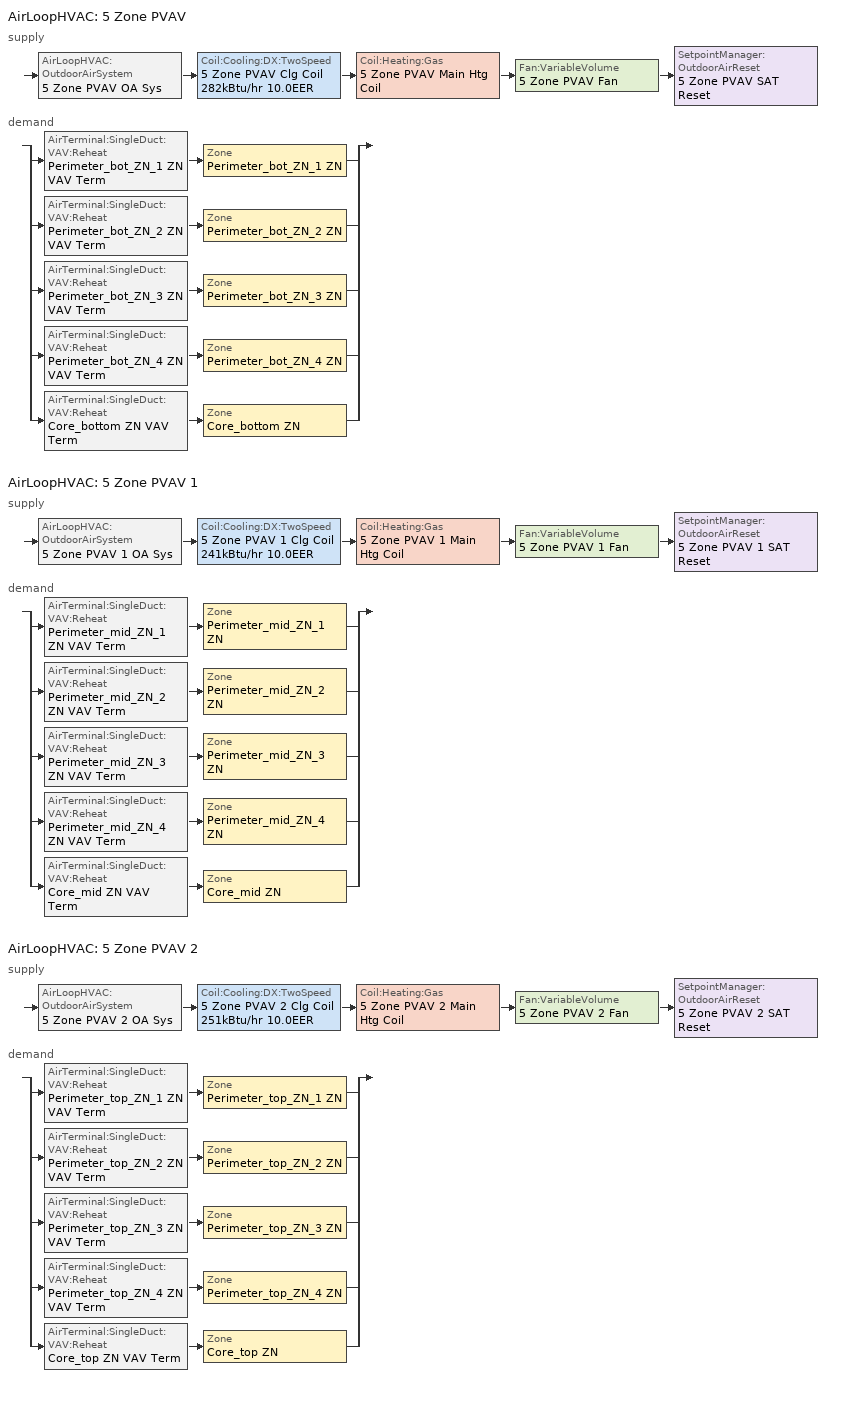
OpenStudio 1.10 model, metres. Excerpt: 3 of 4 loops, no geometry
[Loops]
AirLoopHVAC '5 Zone PVAV'
 supply: AirLoopHVAC:OutdoorAirSystem '5 Zone PVAV OA Sys' > Coil:Cooling:DX:TwoSpeed '5 Zone PVAV Clg Coil 282kBtu/hr 10.0EER' > Coil:Heating:Gas '5 Zone PVAV Main Htg Coil' > Fan:VariableVolume '5 Zone PVAV Fan' > SetpointManager:OutdoorAirReset '5 Zone PVAV SAT Reset'
 demand: split
  | AirTerminal:SingleDuct:VAV:Reheat 'Perimeter_bot_ZN_1 ZN VAV Term' > Zone 'Perimeter_bot_ZN_1 ZN'
  | AirTerminal:SingleDuct:VAV:Reheat 'Perimeter_bot_ZN_2 ZN VAV Term' > Zone 'Perimeter_bot_ZN_2 ZN'
  | AirTerminal:SingleDuct:VAV:Reheat 'Perimeter_bot_ZN_3 ZN VAV Term' > Zone 'Perimeter_bot_ZN_3 ZN'
  | AirTerminal:SingleDuct:VAV:Reheat 'Perimeter_bot_ZN_4 ZN VAV Term' > Zone 'Perimeter_bot_ZN_4 ZN'
  | AirTerminal:SingleDuct:VAV:Reheat 'Core_bottom ZN VAV Term' > Zone 'Core_bottom ZN'
AirLoopHVAC '5 Zone PVAV 1'
 supply: AirLoopHVAC:OutdoorAirSystem '5 Zone PVAV 1 OA Sys' > Coil:Cooling:DX:TwoSpeed '5 Zone PVAV 1 Clg Coil 241kBtu/hr 10.0EER' > Coil:Heating:Gas '5 Zone PVAV 1 Main Htg Coil' > Fan:VariableVolume '5 Zone PVAV 1 Fan' > SetpointManager:OutdoorAirReset '5 Zone PVAV 1 SAT Reset'
 demand: split
  | AirTerminal:SingleDuct:VAV:Reheat 'Perimeter_mid_ZN_1 ZN VAV Term' > Zone 'Perimeter_mid_ZN_1 ZN'
  | AirTerminal:SingleDuct:VAV:Reheat 'Perimeter_mid_ZN_2 ZN VAV Term' > Zone 'Perimeter_mid_ZN_2 ZN'
  | AirTerminal:SingleDuct:VAV:Reheat 'Perimeter_mid_ZN_3 ZN VAV Term' > Zone 'Perimeter_mid_ZN_3 ZN'
  | AirTerminal:SingleDuct:VAV:Reheat 'Perimeter_mid_ZN_4 ZN VAV Term' > Zone 'Perimeter_mid_ZN_4 ZN'
  | AirTerminal:SingleDuct:VAV:Reheat 'Core_mid ZN VAV Term' > Zone 'Core_mid ZN'
AirLoopHVAC '5 Zone PVAV 2'
 supply: AirLoopHVAC:OutdoorAirSystem '5 Zone PVAV 2 OA Sys' > Coil:Cooling:DX:TwoSpeed '5 Zone PVAV 2 Clg Coil 251kBtu/hr 10.0EER' > Coil:Heating:Gas '5 Zone PVAV 2 Main Htg Coil' > Fan:VariableVolume '5 Zone PVAV 2 Fan' > SetpointManager:OutdoorAirReset '5 Zone PVAV 2 SAT Reset'
 demand: split
  | AirTerminal:SingleDuct:VAV:Reheat 'Perimeter_top_ZN_1 ZN VAV Term' > Zone 'Perimeter_top_ZN_1 ZN'
  | AirTerminal:SingleDuct:VAV:Reheat 'Perimeter_top_ZN_2 ZN VAV Term' > Zone 'Perimeter_top_ZN_2 ZN'
  | AirTerminal:SingleDuct:VAV:Reheat 'Perimeter_top_ZN_3 ZN VAV Term' > Zone 'Perimeter_top_ZN_3 ZN'
  | AirTerminal:SingleDuct:VAV:Reheat 'Perimeter_top_ZN_4 ZN VAV Term' > Zone 'Perimeter_top_ZN_4 ZN'
  | AirTerminal:SingleDuct:VAV:Reheat 'Core_top ZN VAV Term' > Zone 'Core_top ZN'
[Sizing:Zone] Zone Cooling Design Supply Air Humidity Ratio {kg-H2O/kg-air}=0.0085; Zone Heating Design Supply Air Humidity Ratio {kg-H2O/kg-air}=0.008; Cooling Design Air Flow Method=DesignDay; Heating Design Air Flow Method=DesignDay
Name | Zone Cooling Design Supply Air Temperature {C} | Zone Heating Design Supply Air Temperature {C}
Core_bottom ZN; Perimeter_bot_ZN_4 ZN; Core_mid ZN; Perimeter_top_ZN_1 ZN; Perimeter_top_ZN_3 ZN; Perimeter_mid_ZN_2 ZN; Perimeter_bot_ZN_2 ZN; Perimeter_top_ZN_4 ZN; Core_top ZN; Perimeter_mid_ZN_1 ZN; Perimeter_bot_ZN_3 ZN; Perimeter_bot_ZN_1 ZN; Perimeter_top_ZN_2 ZN; Perimeter_mid_ZN_3 ZN; Perimeter_mid_ZN_4 ZN | 12.7778 | 50
MidFloor_Plenum ZN; TopFloor_Plenum ZN; FirstFloor_Plenum ZN | 14 | 40
[Zone equipment]
Core_bottom ZN: Core_bottom ZN VAV Term
Perimeter_bot_ZN_4 ZN: Perimeter_bot_ZN_4 ZN VAV Term
Core_mid ZN: Core_mid ZN VAV Term
Perimeter_top_ZN_1 ZN: Perimeter_top_ZN_1 ZN VAV Term
Perimeter_top_ZN_3 ZN: Perimeter_top_ZN_3 ZN VAV Term
Perimeter_mid_ZN_2 ZN: Perimeter_mid_ZN_2 ZN VAV Term
Perimeter_bot_ZN_2 ZN: Perimeter_bot_ZN_2 ZN VAV Term
Perimeter_top_ZN_4 ZN: Perimeter_top_ZN_4 ZN VAV Term
Core_top ZN: Core_top ZN VAV Term
Perimeter_mid_ZN_1 ZN: Perimeter_mid_ZN_1 ZN VAV Term
Perimeter_bot_ZN_3 ZN: Perimeter_bot_ZN_3 ZN VAV Term
Perimeter_bot_ZN_1 ZN: Perimeter_bot_ZN_1 ZN VAV Term
Perimeter_top_ZN_2 ZN: Perimeter_top_ZN_2 ZN VAV Term
Perimeter_mid_ZN_3 ZN: Perimeter_mid_ZN_3 ZN VAV Term
Perimeter_mid_ZN_4 ZN: Perimeter_mid_ZN_4 ZN VAV Term
[AirLoopHVAC] Availability Schedule=OfficeMedium HVACOperationSchd; Design Supply Air Flow Rate {m3/s}=AutoSize
Name | Availability Manager
5 Zone PVAV | Availability Manager Night Cycle 1
5 Zone PVAV 1 | Availability Manager Night Cycle 2
5 Zone PVAV 2 | Availability Manager Night Cycle 3
[Sizing:System] Type of Load to Size On=Sensible; Design Outdoor Air Flow Rate {m3/s}=1.19517; Minimum System Air Flow Ratio=0.3; Preheat Design Temperature {C}=7; Preheat Design Humidity Ratio {kg-H2O/kg-Air}=0.008; Precool Design Temperature {C}=12.8; Precool Design Humidity Ratio {kg-H2O/kg-Air}=0.008; Central Cooling Design Supply Air Temperature {C}=12.8; Central Heating Design Supply Air Temperature {C}=16.6667; Sizing Option=Coincident; 100% Outdoor Air in Cooling=No; 100% Outdoor Air in Heating=No; Central Cooling Design Supply Air Humidity Ratio {kg-H2O/kg-Air}=0.0085; Central Heating Design Supply Air Humidity Ratio {kg-H2O/kg-Air}=0.008; Cooling Design Air Flow Method=DesignDay; Cooling Design Air Flow Rate {m3/s}=0; Heating Design Air Flow Method=DesignDay; Heating Design Air Flow Rate {m3/s}=0; System Outdoor Air Method=ZoneSum; Zone Maximum Outdoor Air Fraction=1; Cooling Supply Air Flow Rate Per Floor Area {m3/s-m2}=0.00996765; Cooling Fraction of Autosized Cooling Supply Air Flow Rate=1; Cooling Supply Air Flow Rate Per Unit Cooling Capacity {m3/s-W}=3.94755e-05; Heating Supply Air Flow Rate Per Floor Area {m3/s-m2}=0.00996765; Heating Fraction of Autosized Heating Supply Air Flow Rate=1; Heating Fraction of Autosized Cooling Supply Air Flow Rate=1; Heating Supply Air Flow Rate Per Unit Heating Capacity {m3/s-W}=3.15882e-05; Cooling Design Capacity Method=CoolingDesignCapacity; Cooling Design Capacity {W}=autosize; Cooling Design Capacity Per Floor Area {W/m2}=234.7; Fraction of Autosized Cooling Design Capacity=1; Heating Design Capacity Method=HeatingDesignCapacity; Heating Design Capacity {W}=autosize; Heating Design Capacity Per Floor Area {W/m2}=157; Fraction of Autosized Heating Design Capacity=1; Central Cooling Capacity Control Method=OnOff
5 Zone PVAV; 5 Zone PVAV 1; 5 Zone PVAV 2
[AvailabilityManager:NightCycle] Control Type=CycleOnAny; Thermostat Tolerance {deltaC}=1; Cycling Run Time {s}=3600
Availability Manager Night Cycle 1; Availability Manager Night Cycle 2; Availability Manager Night Cycle 3
[Fan:VariableVolume] Availability Schedule=Always On Discrete; Pressure Rise {Pa}=1389.92; Maximum Flow Rate {m3/s}=Autosize; Fan Power Minimum Flow Rate Input Method=FixedFlowRate; Fan Power Minimum Flow Fraction=0; Fan Power Minimum Air Flow Rate {m3/s}=0; Motor In Airstream Fraction=1; Fan Power Coefficient 1=0.0407599; Fan Power Coefficient 2=0.088045; Fan Power Coefficient 3=-0.0729261; Fan Power Coefficient 4=0.94374; Fan Power Coefficient 5=0
Name | Fan Efficiency | Motor Efficiency
5 Zone PVAV Fan | 0.6006 | 0.924
5 Zone PVAV 1 Fan; 5 Zone PVAV 2 Fan | 0.59605 | 0.917
[Coil:Heating:Gas] Availability Schedule=Always On Discrete; Gas Burner Efficiency=0.8; Nominal Capacity {W}=AutoSize; Parasitic Electric Load {W}=0; Parasitic Gas Load {W}=0
5 Zone PVAV Main Htg Coil; 5 Zone PVAV 1 Main Htg Coil; 5 Zone PVAV 2 Main Htg Coil
[Coil:Cooling:DX:TwoSpeed] Availability Schedule=Always On Discrete; Rated High Speed Total Cooling Capacity {W}=Autosize; Rated High Speed Sensible Heat Ratio=Autosize; Rated High Speed COP {W/W}=3.46588; Rated High Speed Air Flow Rate {m3/s}=Autosize; Rated Low Speed Total Cooling Capacity {W}=Autosize; Rated Low Speed Sensible Heat Ratio=0.69; Rated Low Speed COP {W/W}=3.46588; Condenser Type=AirCooled; High Speed Evaporative Condenser Effectiveness=0; High Speed Evaporative Condenser Air Flow Rate {m3/s}=Autosize; High Speed Evaporative Condenser Pump Rated Power Consumption {W}=Autosize; Low Speed Evaporative Condenser Effectiveness=0; Low Speed Evaporative Condenser Air Flow Rate {m3/s}=Autosize; Low Speed Evaporative Condenser Pump Rated Power Consumption {W}=Autosize; Basin Heater Capacity {W/K}=10; Basin Heater Setpoint Temperature {C}=2
Name | Total Cooling Capacity Function of Temperature Curve | Total Cooling Capacity Function of Flow Fraction Curve | Energy Input Ratio Function of Temperature Curve | Energy Input Ratio Function of Flow Fraction Curve | Part Load Fraction Correlation Curve | Low Speed Total Cooling Capacity Function of Temperature Curve | Low Speed Energy Input Ratio Function of Temperature Curve
5 Zone PVAV Clg Coil 282kBtu/hr 10.0EER | PSZ-AC_CoolCLennoxStandard10Ton_TGA120S2B_CapFT 4 | AHU-1_CoolCStandard10Ton_CapFF 2 | PSZ-AC_CoolCStandard10Ton_EIRFT 4 | CoolCLennoxStandard10Ton_TGA120S2B_EIRFFF 2 | PSZ-AC_CoolCLennoxStandard10Ton_TGA120S2B_PLR 2 | PSZ-AC_CoolCLennoxStandard10Ton_TGA120S2B_CapFT 5 | PSZ-AC_CoolCStandard10Ton_EIRFT 5
5 Zone PVAV 1 Clg Coil 241kBtu/hr 10.0EER | PSZ-AC_CoolCLennoxStandard10Ton_TGA120S2B_CapFT | AHU-1_CoolCStandard10Ton_CapFF | PSZ-AC_CoolCStandard10Ton_EIRFT | CoolCLennoxStandard10Ton_TGA120S2B_EIRFFF | PSZ-AC_CoolCLennoxStandard10Ton_TGA120S2B_PLR | PSZ-AC_CoolCLennoxStandard10Ton_TGA120S2B_CapFT 1 | PSZ-AC_CoolCStandard10Ton_EIRFT 1
5 Zone PVAV 2 Clg Coil 251kBtu/hr 10.0EER | PSZ-AC_CoolCLennoxStandard10Ton_TGA120S2B_CapFT 2 | AHU-1_CoolCStandard10Ton_CapFF 1 | PSZ-AC_CoolCStandard10Ton_EIRFT 2 | CoolCLennoxStandard10Ton_TGA120S2B_EIRFFF 1 | PSZ-AC_CoolCLennoxStandard10Ton_TGA120S2B_PLR 1 | PSZ-AC_CoolCLennoxStandard10Ton_TGA120S2B_CapFT 3 | PSZ-AC_CoolCStandard10Ton_EIRFT 3
[Controller:OutdoorAir] Minimum Outdoor Air Flow Rate {m3/s}=Autosize; Maximum Outdoor Air Flow Rate {m3/s}=Autosize; Economizer Control Type=DifferentialDryBulb; Economizer Control Action Type=ModulateFlow; Economizer Maximum Limit Dry-Bulb Temperature {C}=28; Economizer Maximum Limit Enthalpy {J/kg}=64000; Economizer Minimum Limit Dry-Bulb Temperature {C}=-100; Lockout Type=NoLockout; Minimum Limit Type=FixedMinimum; Minimum Outdoor Air Schedule=OfficeMedium MinOA_MotorizedDamper_Sched; Maximum Fraction of Outdoor Air Schedule=Economizer Max OA Fraction 70 pct; High Humidity Control=No; Heat Recovery Bypass Control Type=BypassWhenWithinEconomizerLimits
Name | Controller Mechanical Ventilation
Controller Outdoor Air 1 | 5 Zone PVAV Ventilation Controller
Controller Outdoor Air 2 | 5 Zone PVAV 1 Ventilation Controller
Controller Outdoor Air 3 | 5 Zone PVAV 2 Ventilation Controller
[Controller:MechanicalVentilation] Availability Schedule=Always On Discrete; System Outdoor Air Method=VentilationRateProcedure
5 Zone PVAV Ventilation Controller; 5 Zone PVAV 1 Ventilation Controller; 5 Zone PVAV 2 Ventilation Controller
[AirLoopHVAC:OutdoorAirSystem]
Name | Controller
5 Zone PVAV OA Sys | Controller Outdoor Air 1
5 Zone PVAV 1 OA Sys | Controller Outdoor Air 2
5 Zone PVAV 2 OA Sys | Controller Outdoor Air 3
[Coil:Heating:Electric] Availability Schedule=Always On Discrete
Perimeter_bot_ZN_1 ZN Rht Coil; Perimeter_bot_ZN_2 ZN Rht Coil; Perimeter_bot_ZN_3 ZN Rht Coil; Perimeter_bot_ZN_4 ZN Rht Coil; Core_bottom ZN Rht Coil; Perimeter_mid_ZN_1 ZN Rht Coil; Perimeter_mid_ZN_2 ZN Rht Coil; Perimeter_mid_ZN_3 ZN Rht Coil; Perimeter_mid_ZN_4 ZN Rht Coil; Core_mid ZN Rht Coil; Perimeter_top_ZN_1 ZN Rht Coil; Perimeter_top_ZN_2 ZN Rht Coil; Perimeter_top_ZN_3 ZN Rht Coil; Perimeter_top_ZN_4 ZN Rht Coil; Core_top ZN Rht Coil
[AirTerminal:SingleDuct:VAV:Reheat] Availability Schedule=Always On Discrete; Maximum Air Flow Rate {m3/s}=AutoSize; Zone Minimum Air Flow Input Method=Constant; Constant Minimum Air Flow Fraction=1; Fixed Minimum Air Flow Rate {m3/s}=0; Maximum Hot Water or Steam Flow Rate {m3/s}=AutoSize; Minimum Hot Water or Steam Flow Rate {m3/s}=0; Convergence Tolerance=0.001; Damper Heating Action=Reverse; Maximum Flow per Zone Floor Area During Reheat {m3/s-m2}=AutoSize; Maximum Flow Fraction During Reheat=AutoSize; Maximum Reheat Air Temperature {C}=35; Control For Outdoor Air=No
Name | Reheat Coil
Perimeter_bot_ZN_1 ZN VAV Term | Perimeter_bot_ZN_1 ZN Rht Coil
Perimeter_bot_ZN_2 ZN VAV Term | Perimeter_bot_ZN_2 ZN Rht Coil
Perimeter_bot_ZN_3 ZN VAV Term | Perimeter_bot_ZN_3 ZN Rht Coil
Perimeter_bot_ZN_4 ZN VAV Term | Perimeter_bot_ZN_4 ZN Rht Coil
Core_bottom ZN VAV Term | Core_bottom ZN Rht Coil
Perimeter_mid_ZN_1 ZN VAV Term | Perimeter_mid_ZN_1 ZN Rht Coil
Perimeter_mid_ZN_2 ZN VAV Term | Perimeter_mid_ZN_2 ZN Rht Coil
Perimeter_mid_ZN_3 ZN VAV Term | Perimeter_mid_ZN_3 ZN Rht Coil
Perimeter_mid_ZN_4 ZN VAV Term | Perimeter_mid_ZN_4 ZN Rht Coil
Core_mid ZN VAV Term | Core_mid ZN Rht Coil
Perimeter_top_ZN_1 ZN VAV Term | Perimeter_top_ZN_1 ZN Rht Coil
Perimeter_top_ZN_2 ZN VAV Term | Perimeter_top_ZN_2 ZN Rht Coil
Perimeter_top_ZN_3 ZN VAV Term | Perimeter_top_ZN_3 ZN Rht Coil
Perimeter_top_ZN_4 ZN VAV Term | Perimeter_top_ZN_4 ZN Rht Coil
Core_top ZN VAV Term | Core_top ZN Rht Coil
[SetpointManager:OutdoorAirReset] Control Variable=Temperature; Setpoint at Outdoor Low Temperature {C}=15.5778; Outdoor Low Temperature {C}=10; Setpoint at Outdoor High Temperature {C}=12.8; Outdoor High Temperature {C}=21.1111
5 Zone PVAV SAT Reset; 5 Zone PVAV 1 SAT Reset; 5 Zone PVAV 2 SAT Reset
[Schedule:Ruleset]
Name | Default Day Schedule | Summer Design Day Schedule | Winter Design Day Schedule
OfficeMedium HVACOperationSchd | OfficeMedium HVACOperationSchd Default | OfficeMedium HVACOperationSchd Summer Design Day | OfficeMedium HVACOperationSchd Winter Design Day
OfficeMedium MinOA_MotorizedDamper_Sched | OfficeMedium MinOA_MotorizedDamper_Sched Default | OfficeMedium MinOA_MotorizedDamper_Sched Summer Design Day | OfficeMedium MinOA_MotorizedDamper_Sched Winter Design Day
Economizer Max OA Fraction 70 pct | Economizer Max OA Fraction 70 pct Default
[Schedule:Day]
OfficeMedium HVACOperationSchd Default; OfficeMedium MinOA_MotorizedDamper_Sched Default: 24, 0, 0
OfficeMedium HVACOperationSchd Summer Design Day; OfficeMedium HVACOperationSchd SmrDsn|Wkdy Day: 6, 0, 0, 22, 0, 1, 24, 0, 0
OfficeMedium HVACOperationSchd Winter Design Day; OfficeMedium HVACOperationSchd WntrDsn|Sat Day: 6, 0, 0, 18, 0, 1, 24, 0, 0
OfficeMedium MinOA_MotorizedDamper_Sched Summer Design Day; OfficeMedium MinOA_MotorizedDamper_Sched SmrDsn|Wkdy Day: 7, 0, 0, 22, 0, 1, 24, 0, 0
OfficeMedium MinOA_MotorizedDamper_Sched Winter Design Day; OfficeMedium MinOA_MotorizedDamper_Sched WntrDsn|Sat Day: 7, 0, 0, 18, 0, 1, 24, 0, 0
Economizer Max OA Fraction 70 pct Default: 24, 0, 0.7
[Schedule:Rule] Date Specification Type=DateRange; Start Month=1; Start Day=1; End Month=12; End Day=31
Name | Schedule Ruleset | Rule Order | Day Schedule | Apply Monday | Apply Tuesday | Apply Wednesday | Apply Thursday | Apply Friday | Apply Saturday
Schedule Rule 20 | OfficeMedium HVACOperationSchd | 1 | OfficeMedium HVACOperationSchd SmrDsn|Wkdy Day | Yes | Yes | Yes | Yes | Yes
Schedule Rule 21 | OfficeMedium HVACOperationSchd | 0 | OfficeMedium HVACOperationSchd WntrDsn|Sat Day |  |  |  |  |  | Yes
Schedule Rule 22 | OfficeMedium MinOA_MotorizedDamper_Sched | 1 | OfficeMedium MinOA_MotorizedDamper_Sched SmrDsn|Wkdy Day | Yes | Yes | Yes | Yes | Yes
Schedule Rule 23 | OfficeMedium MinOA_MotorizedDamper_Sched | 0 | OfficeMedium MinOA_MotorizedDamper_Sched WntrDsn|Sat Day |  |  |  |  |  | Yes
[Schedule:Constant]
Always On Discrete: Value=1
[Curve:Biquadratic] Minimum Value of x {BasedOnField A2}=17; Maximum Value of x {BasedOnField A2}=22; Minimum Value of y {BasedOnField A3}=29; Maximum Value of y {BasedOnField A3}=46
Name | Coefficient1 Constant | Coefficient2 x | Coefficient3 x**2 | Coefficient4 y | Coefficient5 y**2 | Coefficient6 x*y
PSZ-AC_CoolCLennoxStandard10Ton_TGA120S2B_CapFT; PSZ-AC_CoolCLennoxStandard10Ton_TGA120S2B_CapFT 1; PSZ-AC_CoolCLennoxStandard10Ton_TGA120S2B_CapFT 2; PSZ-AC_CoolCLennoxStandard10Ton_TGA120S2B_CapFT 3; PSZ-AC_CoolCLennoxStandard10Ton_TGA120S2B_CapFT 4; PSZ-AC_CoolCLennoxStandard10Ton_TGA120S2B_CapFT 5 | 0.42415 | 0.04426 | -0.00042 | 0.00333 | -8e-005 | -0.00021
PSZ-AC_CoolCStandard10Ton_EIRFT; PSZ-AC_CoolCStandard10Ton_EIRFT 1; PSZ-AC_CoolCStandard10Ton_EIRFT 2; PSZ-AC_CoolCStandard10Ton_EIRFT 3; PSZ-AC_CoolCStandard10Ton_EIRFT 4; PSZ-AC_CoolCStandard10Ton_EIRFT 5 | 1.23649 | -0.02431 | 0.00057 | -0.01434 | 0.00063 | -0.00038
[Curve:Quadratic]
Name | Coefficient1 Constant | Coefficient2 x | Coefficient3 x**2 | Minimum Value of x {BasedOnField A2} | Maximum Value of x {BasedOnField A2}
AHU-1_CoolCStandard10Ton_CapFF; AHU-1_CoolCStandard10Ton_CapFF 1; AHU-1_CoolCStandard10Ton_CapFF 2 | 0.77136 | 0.34053 | -0.11088 | 0.75918 | 1.13877
CoolCLennoxStandard10Ton_TGA120S2B_EIRFFF; CoolCLennoxStandard10Ton_TGA120S2B_EIRFFF 1; CoolCLennoxStandard10Ton_TGA120S2B_EIRFFF 2 | 1.2055 | -0.32953 | 0.12308 | 0.75918 | 1.13877
PSZ-AC_CoolCLennoxStandard10Ton_TGA120S2B_PLR; PSZ-AC_CoolCLennoxStandard10Ton_TGA120S2B_PLR 1; PSZ-AC_CoolCLennoxStandard10Ton_TGA120S2B_PLR 2 | 0.771 | 0.229 | 0 | 0 | 1
